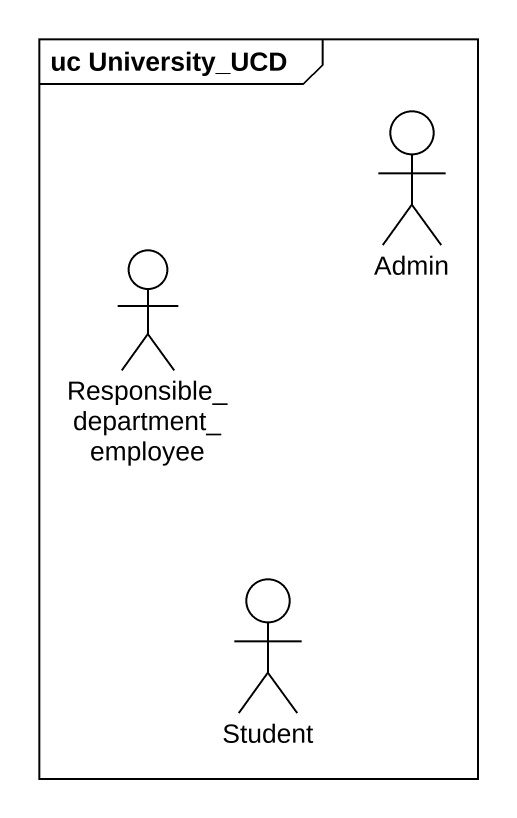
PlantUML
@startuml
mainframe uc University_UCD
actor Admin
actor "Responsible_department_employee" as Responsible_department
actor Student
@enduml
